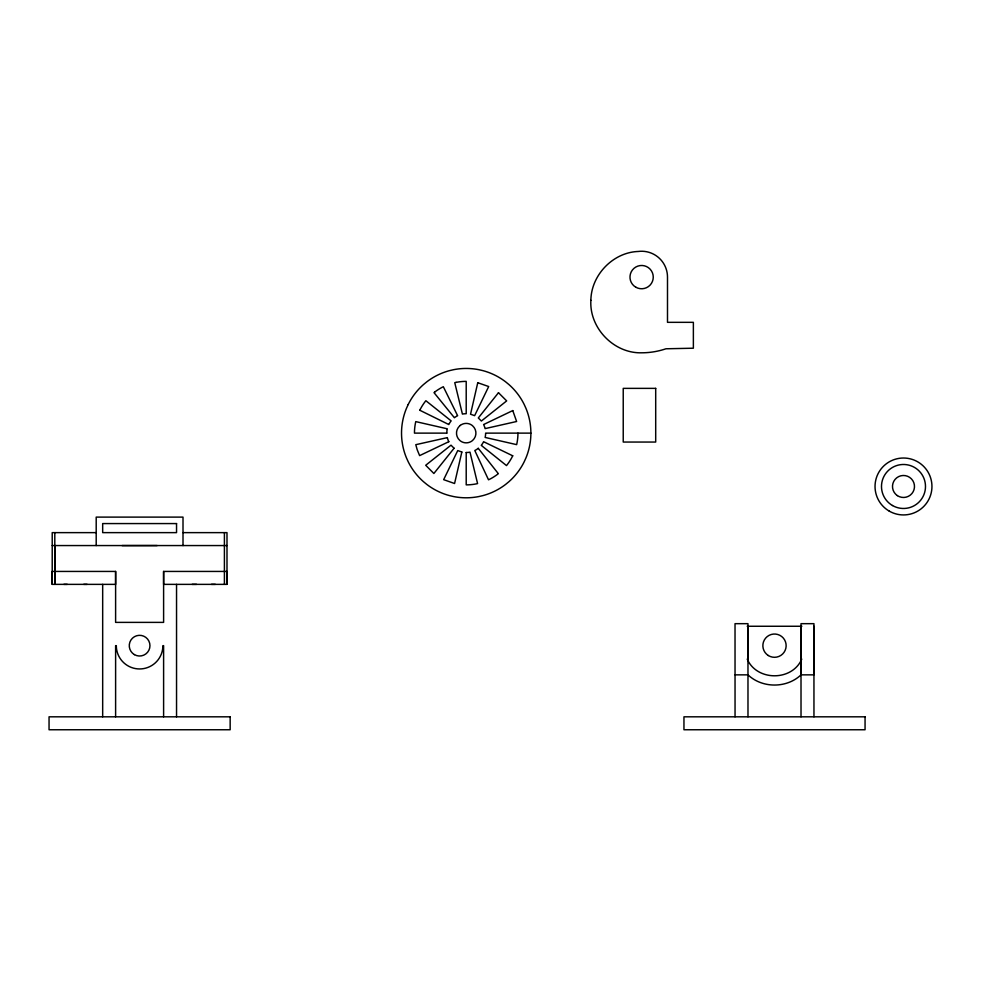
<?xml version="1.0" encoding="UTF-8"?>
<svg xmlns="http://www.w3.org/2000/svg" width="981" height="981" viewBox="0 0 981 981"><rect width="100%" height="100%" fill="white"/><g stroke="black" fill="none" stroke-linecap="round" stroke-linejoin="round"><path stroke-width="1.47" d="M52.214 584.369L52.214 571.433L115.611 571.433L115.611 584.369L52.214 584.369L52.214 532.634L96.199 532.634M54.801 545.559L54.801 584.369L54.801 532.634M115.611 571.433L115.611 622.383L163.606 622.383L163.606 571.433L226.991 571.433L226.991 584.369L163.606 584.369L163.606 571.445M224.404 584.369L224.404 532.634M735.051 716.817L735.027 623.671L747.963 623.671L747.988 716.817M747.988 660.507L747.976 635.271M747.963 637.074L747.963 633.971M735.076 674.854L747.988 674.854C762.262 688.441 786.75 688.441 801.023 674.854L800.999 623.671L813.936 623.671L813.96 716.817M800.987 636.031L800.999 626.258M813.96 626.258L813.911 674.854L801.023 674.854M813.923 641.562L813.936 634.045M801.771 659.109C792.121 681.366 756.891 681.341 747.215 659.109M530.893 433.124L485.62 433.124A19.399 19.399 0 0 1 485.129 437.44L516.656 444.638A51.748 51.748 0 0 0 517.956 433.124M183.006 532.634L226.991 532.634L226.991 584.369M122.073 545.583L157.132 545.559M52.214 545.559L226.991 545.559M63.888 584.369L67.272 584.369M87.125 584.369L83.741 584.369M192.153 584.369L196.531 584.369M211.455 584.369L215.329 584.369M747.203 626.258L801.869 626.258M813.911 657.258L813.911 654.67M800.999 634.621L800.999 657.27M800.987 635.259L801.023 716.817M747.963 626.258L747.976 636.031M183.006 545.559L183.006 517.11L96.199 517.11L96.199 545.559M176.543 584.369L176.543 716.817M163.606 716.817L163.606 645.67L162.895 645.67A23.286 23.286 0 0 1 139.609 668.956A23.286 23.286 0 0 1 116.31 645.67L115.611 645.67L115.611 716.817M102.674 584.369L102.674 716.817M466.208 452.523L466.208 484.872A51.748 51.748 0 0 0 476.3 483.878L477.575 483.572L469.997 452.155A19.399 19.399 0 0 1 466.208 452.523M590.869 300.358C589.225 328.059 613.885 353.552 641.623 352.804A75.684 75.684 0 0 0 665.952 348.782L693.371 348.206L693.371 322.332L667.497 322.332L667.497 277.12A25.874 25.874 0 0 0 638.239 251.467C612.953 252.35 591.151 275.121 590.869 300.358M477.759 382.713L470.537 414.215L474.632 415.662L488.685 386.539L477.759 382.713M461.843 452.02L454.571 483.51L443.657 479.66L457.747 450.573L461.843 452.02M408.194 404.515L406.453 408.366A64.685 64.685 0 0 0 406.453 457.882L408.194 461.732A64.685 64.685 0 0 0 423.559 481.757L426.833 484.442A64.685 64.685 0 0 0 449.47 495.601L453.59 496.558A64.685 64.685 0 0 0 478.826 496.558L482.946 495.601A64.685 64.685 0 0 0 505.583 484.442L508.857 481.757A64.685 64.685 0 0 0 524.222 461.732L525.963 457.882A64.685 64.685 0 0 0 525.963 408.366L524.222 404.515A64.685 64.685 0 0 0 508.857 384.491L505.583 381.805A64.685 64.685 0 0 0 482.946 370.646L478.826 369.69A64.685 64.685 0 0 0 453.59 369.69L449.47 370.646A64.685 64.685 0 0 0 426.833 381.805L423.559 384.491A64.685 64.685 0 0 0 408.194 404.515M419.794 410.242L448.808 424.54A19.399 19.399 0 0 1 451.15 420.886L425.877 400.726L425.153 401.621A51.748 51.748 0 0 0 419.794 410.242M512.72 455.797L512.622 456.006A51.748 51.748 0 0 1 507.263 464.626L506.503 465.583L481.266 445.362A19.399 19.399 0 0 0 483.608 441.708L512.72 455.797M498.483 392.707L478.311 417.967L481.377 421.033L506.662 400.898L498.483 392.707M454.08 448.256L433.872 473.492L425.705 465.276L451.015 445.178L454.08 448.256M434.706 392.069L434.007 392.645L454.399 417.734A19.399 19.399 0 0 1 457.624 415.723L443.326 386.71A51.748 51.748 0 0 0 434.706 392.069M460.297 425.411L459.807 425.815A9.712 9.712 0 0 0 459.807 440.432L460.297 440.837A9.712 9.712 0 0 0 463.694 442.505L464.32 442.652A9.712 9.712 0 0 0 468.109 442.652L468.722 442.505A9.712 9.712 0 0 0 472.119 440.837L472.609 440.432A9.712 9.712 0 0 0 472.609 425.815L472.119 425.411A9.712 9.712 0 0 0 468.722 423.743L468.109 423.596A9.712 9.712 0 0 0 464.32 423.596L463.694 423.743A9.712 9.712 0 0 0 460.297 425.411M478.262 448.329L478.017 448.513A19.399 19.399 0 0 1 474.792 450.524L488.513 479.795L489.09 479.537A51.748 51.748 0 0 0 497.71 474.179L498.336 473.664L478.262 448.329M512.769 410.573L483.608 424.54A19.399 19.399 0 0 1 485.08 428.623L516.619 421.499L512.769 410.573M448.808 441.708L419.623 455.613L417.207 449.752L415.785 444.687L447.336 437.624A19.399 19.399 0 0 0 448.808 441.708M456.116 382.369L454.755 382.688L462.419 414.092A19.399 19.399 0 0 1 466.208 413.724L466.208 381.376A51.748 51.748 0 0 0 456.116 382.369M655.7 388.366L623.229 388.366L623.229 442.051L655.7 442.051L655.7 388.366M446.809 433.124L414.46 433.124A51.748 51.748 0 0 1 415.76 421.609L447.287 428.807A19.399 19.399 0 0 0 446.809 433.124M176.543 523.572L102.674 523.572L102.674 532.634L176.543 532.634L176.543 523.572M230.155 716.817L49.05 716.817L49.05 729.754L230.155 729.754L230.155 716.817M865.058 716.817L683.953 716.817L683.953 729.754L865.058 729.754L865.058 716.817M134.434 654.634A10.35 10.35 0 0 0 149.958 645.67A10.35 10.35 0 0 0 134.434 636.706A10.35 10.35 0 0 0 134.434 654.634M768.27 655.504A11.649 11.649 0 0 0 786.137 646.148A11.649 11.649 0 0 0 769.104 635.345A11.649 11.649 0 0 0 768.27 655.504M889.264 511.126A28.461 28.461 0 0 0 931.95 486.478A28.461 28.461 0 0 0 889.264 461.83A28.461 28.461 0 0 0 889.264 511.126M892.489 505.522A21.987 21.987 0 0 0 925.488 486.478A21.987 21.987 0 0 0 892.489 467.434A21.987 21.987 0 0 0 892.489 505.522M897.382 495.626A10.999 10.999 0 0 0 914.464 487.201A10.999 10.999 0 0 0 898.621 476.619A10.999 10.999 0 0 0 897.382 495.626M635.798 287.2A11.637 11.637 0 0 0 653.26 277.12A11.637 11.637 0 0 0 635.798 267.04A11.637 11.637 0 0 0 635.798 287.2"/></g></svg>
